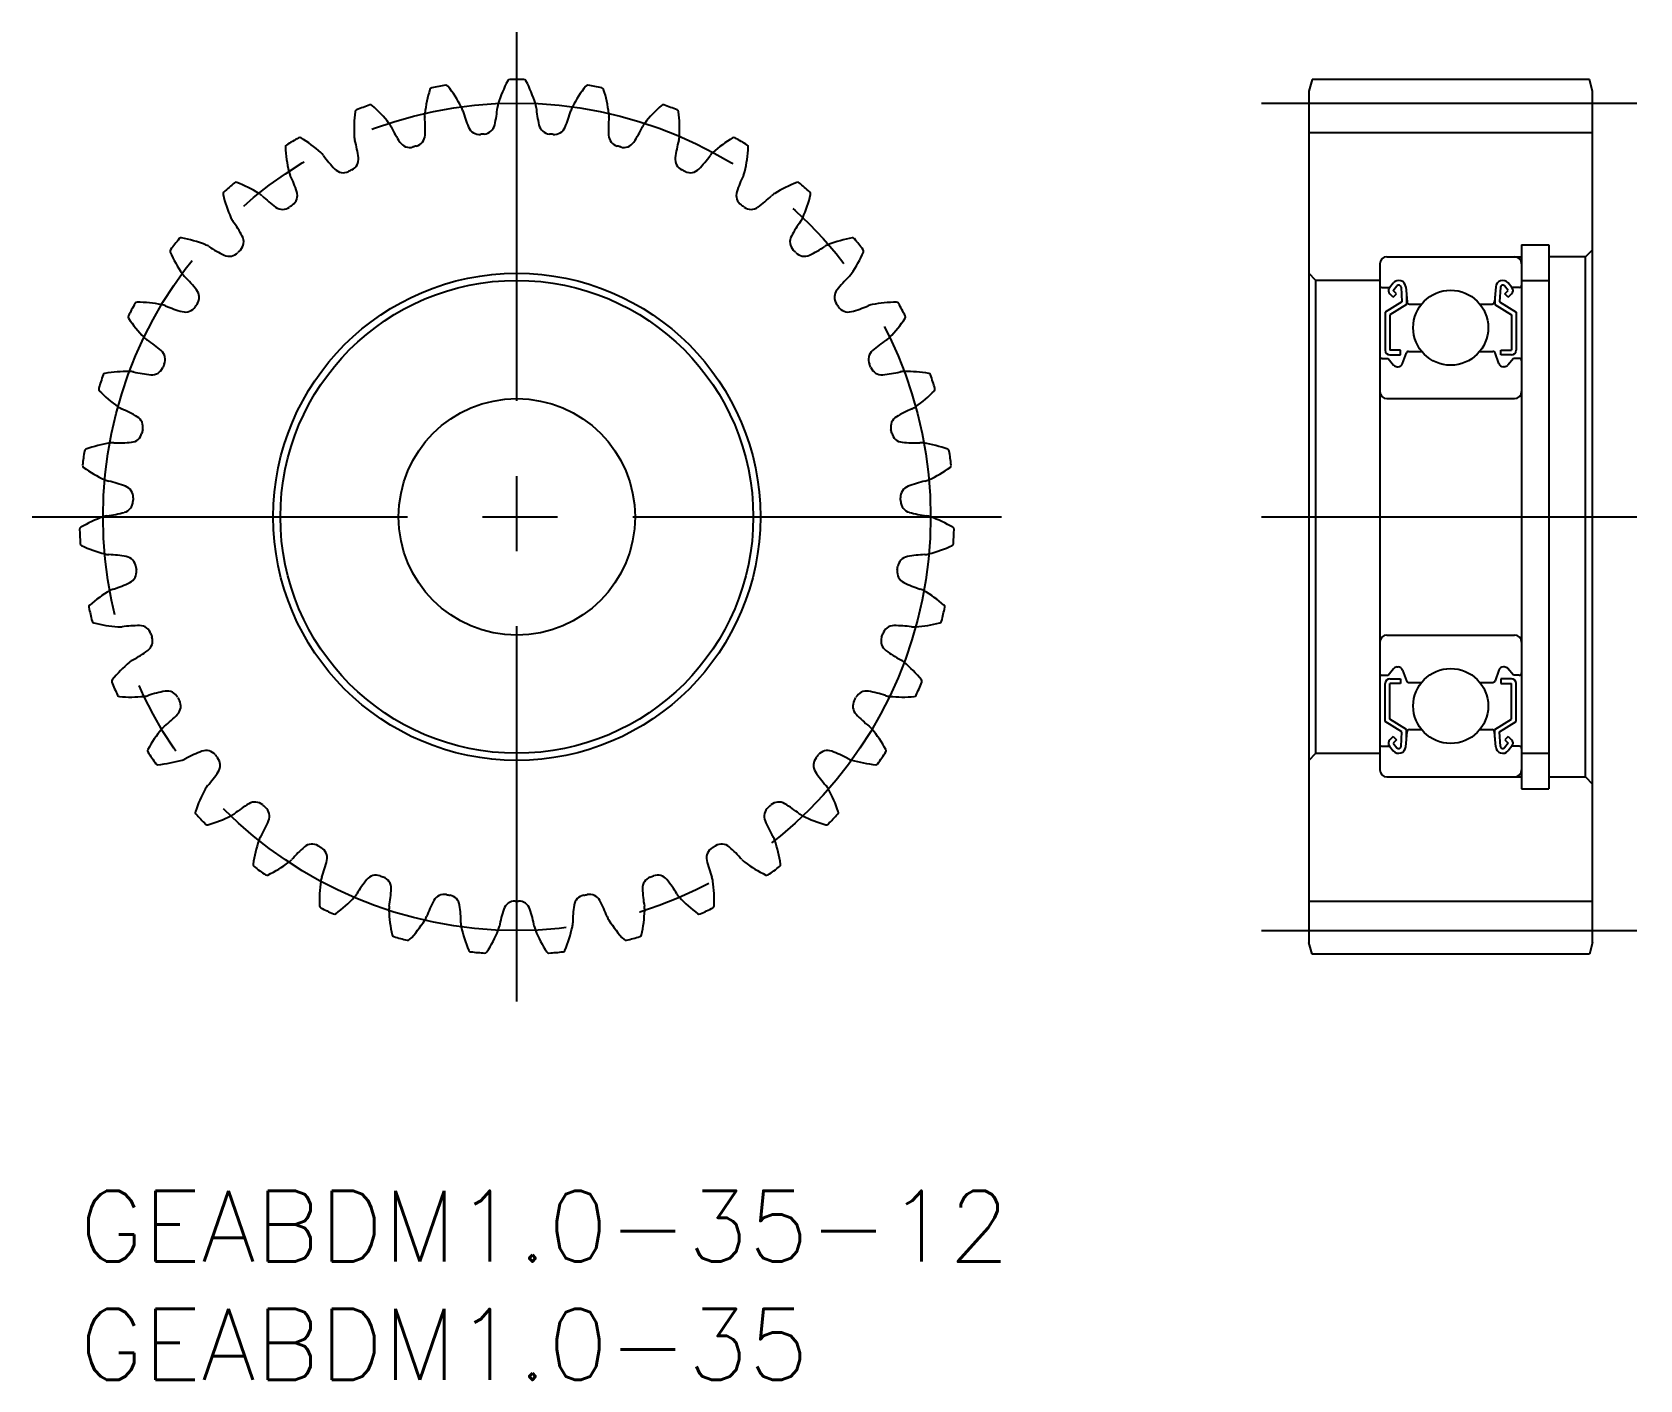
# Model space of a CAD drawing. Extents: x -2 to 66, y -8 to 49.
import ezdxf

# ---------------------------------------------------------------- set-up
doc = ezdxf.new("R2010")
doc.units = 0
doc.header["$LTSCALE"] = 0.5
doc.linetypes.add('CENTER', pattern=[50.8, 31.75, -6.35, 6.35, -6.35])
for name, color, linetype in [('MSM_CENTER', 1, 'CENTER'), ('MSM_CONTINUOUS', 7, 'CONTINUOUS'), ('MSM_PART_NUMBER', 7, 'CONTINUOUS')]:
    doc.layers.add(name, color=color, linetype=linetype)
doc.styles.get("Standard").update_dxf_attribs({"font": 'txt.shx', "height": 1, "bigfont": 'bigfont.shx'})

# ---------------------------------------------------------------- blocks, each defined once
blk = doc.blocks.new('*U3')
at = {"layer": 'MSM_PART_NUMBER'}
blk.add_text('GEABDM1.0-35', height=3, dxfattribs=at).set_placement((0, -8))
blk = doc.blocks.new('*U4')
at = {"layer": 'MSM_PART_NUMBER'}
blk.add_text('GEABDM1.0-35-12', height=3, dxfattribs=at).set_placement((0, -3))

msp = doc.modelspace()

# ---------------------------------------------------------------- linework, layer by layer
at = {"layer": 'MSM_CENTER'}
for p, q in [((18.5, 8), (18.5, 49)), ((50, 46), (66, 46)), ((-2, 28.5), (39, 28.5)), ((50, 28.5), (66, 28.5)), ((50, 11), (66, 11))]:
    msp.add_line(p, q, dxfattribs=at)
msp.add_circle((18.5, 28.5), 17.5, dxfattribs=at)
at = {"layer": 'MSM_CONTINUOUS'}
for p, q in [((52.134, 47), (52, 46.5)), ((63.866, 47), (52.134, 47)), ((64, 46.5), (63.866, 47)), ((52, 46.5), (52, 10.5)), ((64, 10.5), (64, 46.5)), ((52, 44.75), (64, 44.75)), ((55.3, 39.5), (61, 39.5)), ((61, 40), (61, 17)), ((61, 40), (62.15, 40)), ((62.15, 40), (62.15, 17)), ((63.7, 39.5), (62.15, 39.5)), ((64, 39.8), (63.7, 39.5)), ((63.7, 17.5), (63.7, 39.5)), ((52.3, 38.5), (52, 38.8)), ((55, 39.2), (55, 17.8)), ((55, 38.5), (52.3, 38.5)), ((52.3, 18.5), (52.3, 38.5)), ((55.1, 38.2), (55.41, 38.2)), ((55.41, 38.2), (55.572, 38.393)), ((55.563, 38.071), (55.726, 38.265)), ((55.899, 38.21), (55.932, 37.598)), ((56.098, 38.228), (56.153, 37.591)), ((59.902, 38.228), (59.847, 37.591)), ((60.101, 38.21), (60.068, 37.598)), ((60.437, 38.071), (60.274, 38.265)), ((60.59, 38.2), (60.428, 38.393)), ((60.9, 38.2), (60.59, 38.2)), ((61, 38.5), (62.15, 38.5)), ((55.932, 37.598), (55.232, 37.161)), ((55.563, 37.789), (55.422, 37.93)), ((56.132, 37.487), (55.432, 37.05)), ((55.705, 37.93), (55.563, 38.071)), ((55.563, 37.789), (55.705, 37.93)), ((56.132, 37.834), (56.132, 37.487)), ((56.253, 37.5), (56.767, 37.5)), ((59.233, 37.5), (59.747, 37.5)), ((59.868, 37.834), (59.868, 37.487)), ((59.868, 37.487), (60.568, 37.05)), ((60.068, 37.598), (60.768, 37.161)), ((60.295, 37.93), (60.437, 38.071)), ((60.437, 37.789), (60.295, 37.93)), ((60.437, 37.789), (60.578, 37.93)), ((55.232, 37.161), (55.232, 35.55)), ((55.432, 37.05), (55.432, 35.55)), ((60.568, 37.05), (60.568, 35.55)), ((60.768, 37.161), (60.768, 35.55)), ((55.882, 35.55), (55.432, 35.55)), ((55.882, 35.35), (55.882, 35.55)), ((55.961, 34.982), (56.125, 35.434)), ((56.219, 35.5), (56.767, 35.5)), ((59.233, 35.5), (59.781, 35.5)), ((60.039, 34.982), (59.875, 35.434)), ((60.118, 35.55), (60.568, 35.55)), ((60.118, 35.35), (60.118, 35.55)), ((55.1, 35.2), (55.35, 35.2)), ((55.35, 35.2), (55.584, 34.921)), ((55.432, 35.35), (55.882, 35.35)), ((55.737, 34.85), (55.773, 34.85)), ((60.568, 35.35), (60.118, 35.35)), ((60.263, 34.85), (60.227, 34.85)), ((60.65, 35.2), (60.416, 34.921)), ((60.9, 35.2), (60.65, 35.2)), ((55.3, 33.5), (60.7, 33.5)), ((55.3, 23.5), (60.7, 23.5)), ((55.1, 21.8), (55.35, 21.8)), ((55.35, 21.8), (55.584, 22.079)), ((55.737, 22.15), (55.773, 22.15)), ((55.961, 22.018), (56.125, 21.566)), ((60.039, 22.018), (59.875, 21.566)), ((60.263, 22.15), (60.227, 22.15)), ((60.65, 21.8), (60.416, 22.079)), ((60.9, 21.8), (60.65, 21.8)), ((55.232, 19.839), (55.232, 21.45)), ((55.432, 21.65), (55.882, 21.65)), ((55.432, 19.95), (55.432, 21.45)), ((55.882, 21.45), (55.432, 21.45)), ((55.882, 21.65), (55.882, 21.45)), ((56.219, 21.5), (56.767, 21.5)), ((59.233, 21.5), (59.781, 21.5)), ((60.568, 21.65), (60.118, 21.65)), ((60.118, 21.65), (60.118, 21.45)), ((60.118, 21.45), (60.568, 21.45)), ((60.568, 19.95), (60.568, 21.45)), ((60.768, 19.839), (60.768, 21.45)), ((55.932, 19.402), (55.232, 19.839)), ((56.132, 19.513), (55.432, 19.95)), ((55.782, 19.732), (55.782, 19.732)), ((59.868, 19.513), (60.568, 19.95)), ((60.068, 19.402), (60.768, 19.839)), ((55.563, 19.211), (55.422, 19.07)), ((55.563, 19.211), (55.705, 19.07)), ((55.705, 19.07), (55.563, 18.929)), ((55.899, 18.79), (55.932, 19.402)), ((55.957, 19.622), (55.957, 19.622)), ((56.098, 18.772), (56.153, 19.409)), ((56.132, 19.166), (56.132, 19.513)), ((56.253, 19.5), (56.767, 19.5)), ((59.233, 19.5), (59.747, 19.5)), ((59.902, 18.772), (59.847, 19.409)), ((59.868, 19.166), (59.868, 19.513)), ((60.101, 18.79), (60.068, 19.402)), ((60.437, 19.211), (60.295, 19.07)), ((60.295, 19.07), (60.437, 18.929)), ((60.437, 19.211), (60.578, 19.07)), ((52, 18.2), (52.3, 18.5)), ((52.3, 18.5), (55, 18.5)), ((55.1, 18.8), (55.41, 18.8)), ((55.41, 18.8), (55.572, 18.607)), ((55.563, 18.929), (55.726, 18.735)), ((60.437, 18.929), (60.274, 18.735)), ((60.59, 18.8), (60.428, 18.607)), ((60.9, 18.8), (60.59, 18.8)), ((61, 18.5), (62.15, 18.5)), ((55.3, 17.5), (61, 17.5)), ((62.15, 17.5), (63.7, 17.5)), ((63.7, 17.5), (64, 17.2)), ((61, 17), (62.15, 17)), ((52, 12.25), (64, 12.25)), ((52.134, 10), (52, 10.5)), ((64, 10.5), (63.866, 10)), ((63.866, 10), (52.134, 10))]:
    msp.add_line(p, q, dxfattribs=at)
for centre, radius in [((18.5, 28.5), 10.3), ((18.5, 28.5), 10), ((58, 36.5), 1.587), ((18.5, 28.5), 5), ((58, 20.5), 1.587)]:
    msp.add_circle(centre, radius, dxfattribs=at)
for centre, radius, start, end in [((23.28, 44.235), 5.833, 152.33041, 162.57143), ((18.203, 46.898), 0.1, 90.92573, 152.33041), ((18.5, 28.5), 18.5, 89.07428, 90.92572), ((18.797, 46.898), 0.1, 27.66957, 89.07428), ((13.72, 44.235), 5.833, 17.42857, 27.66959), ((20.394, 44.836), 5.833, 162.61612, 172.85714), ((14.922, 46.549), 0.1, 101.21141, 162.61604), ((18.5, 28.5), 18.5, 99.35999, 101.21144), ((15.507, 46.655), 0.1, 37.95528, 99.35999), ((10.987, 43.129), 5.833, 27.71429, 37.95531), ((26.013, 43.129), 5.833, 142.04469, 152.28571), ((21.493, 46.655), 0.1, 80.64001, 142.04469), ((18.5, 28.5), 18.5, 78.78856, 80.64001), ((22.078, 46.549), 0.1, 17.38386, 78.78856), ((16.606, 44.836), 5.833, 7.14286, 17.38388), ((17.447, 44.912), 5.833, 172.90183, 183.14286), ((11.757, 45.62), 0.1, 111.49713, 172.90175), ((18.5, 28.5), 18.5, 109.64571, 111.49715), ((12.314, 45.829), 0.1, 48.24099, 109.64571), ((8.495, 41.552), 5.833, 38, 48.24102), ((15.422, 45.459), 0.823, 172.85706, 185.1697), ((15.422, 45.459), 0.823, 15.40173, 27.71436), ((21.407, 47.108), 5.385, 195.40166, 203.30076), ((12.317, 46.289), 5.385, 346.98496, 354.88406), ((18.5, 45.736), 0.823, 162.57135, 174.88399), ((18.5, 45.736), 0.823, 5.11601, 17.42865), ((24.683, 46.289), 5.385, 185.11594, 193.01504), ((15.593, 47.108), 5.385, 336.69925, 344.59834), ((21.578, 45.459), 0.823, 152.28564, 164.59827), ((21.578, 45.459), 0.823, 354.8303, 7.14293), ((28.505, 41.552), 5.833, 131.75898, 142), ((24.686, 45.829), 0.1, 70.35429, 131.75893), ((18.5, 28.5), 18.5, 68.50285, 70.35429), ((25.243, 45.62), 0.1, 7.09814, 68.50285), ((19.553, 44.912), 5.833, 356.85714, 7.09816), ((12.444, 44.637), 0.823, 25.68744, 38.00007), ((18.038, 47.328), 5.385, 205.68737, 213.58647), ((9.24, 44.9), 5.385, 357.27067, 5.16977), ((16.921, 45.175), 0.5, 203.30076, 275.40998), ((17.076, 45.189), 0.5, 274.87574, 346.98496), ((19.924, 45.189), 0.5, 193.01504, 265.12425), ((20.079, 45.175), 0.5, 264.59002, 336.69924), ((27.76, 44.9), 5.385, 174.83023, 182.72933), ((18.962, 47.328), 5.385, 326.41353, 334.31263), ((24.556, 44.637), 0.823, 141.99993, 154.31256), ((8.809, 44.141), 0.1, 121.78284, 183.1875), ((18.5, 28.5), 18.5, 119.93142, 121.78286), ((9.319, 44.446), 0.1, 58.52671, 119.93142), ((6.326, 39.556), 5.833, 48.28571, 58.52673), ((12.444, 44.637), 0.823, 183.14278, 195.45541), ((6.461, 42.983), 5.385, 7.55639, 15.45549), ((13.969, 44.625), 0.5, 213.58648, 285.69569), ((14.119, 44.667), 0.5, 285.16145, 357.27066), ((18.5, 28.5), 16.25, 94.87574, 95.40998), ((18.5, 28.5), 16.25, 84.59002, 85.12426), ((22.881, 44.667), 0.5, 182.72933, 254.83854), ((23.031, 44.625), 0.5, 254.30431, 326.41353), ((30.539, 42.983), 5.385, 164.54451, 172.44361), ((24.556, 44.637), 0.823, 344.54459, 356.85722), ((30.674, 39.556), 5.833, 121.47327, 131.71429), ((27.681, 44.446), 0.1, 60.06858, 121.47331), ((18.5, 28.5), 18.5, 58.21714, 60.06858), ((28.191, 44.141), 0.1, 356.81243, 58.21714), ((14.533, 44.46), 5.833, 183.18755, 193.42857), ((9.66, 43.296), 0.823, 35.97316, 48.28579), ((14.683, 46.942), 5.385, 215.97309, 223.87218), ((11.303, 43.625), 0.5, 295.44716, 7.55638), ((18.5, 28.5), 16.25, 105.16145, 105.69569), ((18.5, 28.5), 16.25, 74.30431, 74.83855), ((25.697, 43.625), 0.5, 172.44362, 244.55283), ((22.317, 46.942), 5.385, 316.12782, 324.02691), ((27.34, 43.296), 0.823, 131.71421, 144.02684), ((22.467, 44.46), 5.833, 346.57143, 356.81245), ((9.66, 43.296), 0.823, 193.42849, 205.74113), ((4.068, 40.6), 5.385, 17.8421, 25.7412), ((11.162, 43.557), 0.5, 223.8722, 295.9814), ((18.5, 28.5), 16.25, 115.44716, 115.98141), ((18.5, 28.5), 16.25, 64.01859, 64.55284), ((25.838, 43.557), 0.5, 244.01859, 316.12781), ((32.932, 40.6), 5.385, 154.2588, 162.1579), ((27.34, 43.296), 0.823, 334.25887, 346.5715), ((6.172, 42.159), 0.1, 132.06856, 193.47322), ((18.5, 28.5), 18.5, 130.21714, 132.06858), ((6.619, 42.55), 0.1, 68.81242, 130.21714), ((4.547, 37.205), 5.833, 58.57143, 68.81245), ((7.16, 41.48), 0.823, 46.25887, 58.5715), ((8.718, 42.097), 0.5, 305.73288, 17.84209), ((28.282, 42.097), 0.5, 162.15791, 234.26711), ((29.84, 41.48), 0.823, 121.4285, 133.74113), ((32.453, 37.205), 5.833, 111.18755, 121.42857), ((30.381, 42.55), 0.1, 49.78286, 111.1875), ((18.5, 28.5), 18.5, 47.93142, 49.78286), ((30.828, 42.159), 0.1, 346.52672, 47.93142), ((11.747, 43.495), 5.833, 193.47326, 203.71429), ((11.452, 45.965), 5.385, 226.2588, 234.1579), ((8.592, 42.005), 0.5, 234.15788, 306.26711), ((18.5, 28.5), 16.25, 125.73288, 126.26712), ((18.5, 28.5), 16.25, 53.73288, 54.26712), ((28.408, 42.005), 0.5, 233.73288, 305.8421), ((25.548, 45.965), 5.385, 305.8421, 313.7412), ((25.253, 43.495), 5.833, 336.28571, 346.52673), ((7.16, 41.48), 0.823, 203.7142, 216.02684), ((2.14, 37.829), 5.385, 28.12782, 36.02691), ((34.86, 37.829), 5.385, 143.97309, 151.87218), ((29.84, 41.48), 0.823, 323.97316, 336.28579), ((18.5, 28.5), 18.5, 140.50285, 142.35429), ((4.302, 40.203), 0.1, 79.09814, 140.50285), ((3.217, 34.573), 5.833, 68.85714, 79.09816), ((6.447, 40.132), 0.5, 316.01859, 28.12781), ((30.553, 40.132), 0.5, 151.87218, 223.98142), ((33.783, 34.573), 5.833, 100.90184, 111.14286), ((32.698, 40.203), 0.1, 39.49715, 100.90179), ((18.5, 28.5), 18.5, 37.64571, 39.49715), ((3.931, 39.738), 0.1, 142.35427, 203.75893), ((9.178, 42.048), 5.833, 203.75898, 214), ((5.024, 39.246), 0.823, 56.54459, 68.85722), ((8.447, 44.425), 5.385, 236.54451, 244.44361), ((6.339, 40.019), 0.5, 244.44362, 316.55283), ((18.5, 28.5), 16.25, 136.01859, 136.55284), ((18.5, 28.5), 16.25, 43.44716, 43.98141), ((30.661, 40.019), 0.5, 223.44716, 295.55639), ((28.553, 44.425), 5.385, 295.55639, 303.45549), ((31.976, 39.246), 0.823, 111.14278, 123.45541), ((27.822, 42.048), 5.833, 326, 336.24102), ((33.069, 39.738), 0.1, 336.241, 37.64571), ((55.3, 39.2), 0.3, 90, 180), ((60.7, 39.2), 0.3, 0, 90), ((5.024, 39.246), 0.823, 213.99992, 226.31256), ((31.976, 39.246), 0.823, 313.68744, 326.00007), ((0.737, 34.758), 5.385, 38.41353, 46.31263), ((4.564, 37.793), 0.5, 326.30431, 38.41352), ((32.436, 37.793), 0.5, 141.58648, 213.6957), ((36.263, 34.758), 5.385, 133.68737, 141.58647), ((55.1, 38.3), 0.1, 180.00005, 270.00003), ((55.563, 38.071), 0.2, 139.86482, 225.00006), ((55.801, 38.202), 0.298, 5.00049, 140.17136), ((55.801, 38.202), 0.0983, 4.66455, 139.97394), ((60.199, 38.202), 0.298, 39.82861, 174.99974), ((60.199, 38.202), 0.0983, 40.02637, 175.33574), ((60.437, 38.071), 0.2, 314.99673, 40.13525), ((60.9, 38.3), 0.1, 269.99948, 359.99126), ((18.5, 28.5), 18.5, 150.78856, 152.64001), ((2.44, 37.48), 0.1, 89.38386, 150.78856), ((2.378, 31.747), 5.833, 79.14286, 89.38388), ((3.322, 36.668), 0.823, 66.8303, 79.14293), ((5.765, 42.374), 5.385, 246.83023, 254.72933), ((18.5, 28.5), 16.25, 146.30431, 146.83855), ((18.5, 28.5), 16.25, 33.16145, 33.69569), ((31.235, 42.374), 5.385, 285.27067, 293.16977), ((33.678, 36.668), 0.823, 100.85707, 113.1697), ((34.622, 31.747), 5.833, 90.61612, 100.85714), ((34.56, 37.48), 0.1, 29.21144, 90.61607), ((18.5, 28.5), 18.5, 27.35999, 29.21144), ((56.253, 37.6), 0.1, 185.14438, 270.00003), ((59.747, 37.6), 0.1, 269.99948, 354.85568), ((2.158, 36.956), 0.1, 152.63999, 214.04465), ((6.909, 40.166), 5.833, 214.04469, 224.28571), ((4.478, 37.662), 0.5, 254.72934, 326.83855), ((32.522, 37.662), 0.5, 213.16145, 285.27067), ((30.091, 40.166), 5.833, 315.71429, 325.95531), ((34.842, 36.956), 0.1, 325.95529, 27.35999), ((3.322, 36.668), 0.823, 224.28563, 236.59827), ((33.678, 36.668), 0.823, 303.40173, 315.71436), ((-0.095, 31.485), 5.385, 48.69924, 56.59834), ((3.129, 35.155), 0.5, 336.59002, 48.69924), ((33.871, 35.155), 0.5, 131.30076, 203.40999), ((37.095, 31.485), 5.385, 123.40166, 131.30076), ((55.432, 35.55), 0.2, 180.00005, 270.00003), ((56.219, 35.4), 0.1, 89.99951, 160.11572), ((59.781, 35.4), 0.1, 19.88452, 90.00024), ((60.568, 35.55), 0.2, 269.99976, 359.99563), ((3.067, 35.011), 0.5, 265.01505, 337.12426), ((18.5, 28.5), 16.25, 156.59002, 157.12426), ((18.5, 28.5), 16.25, 22.87574, 23.40998), ((33.933, 35.011), 0.5, 202.87574, 274.98496), ((55.1, 35.1), 0.1, 89.99951, 180.00005), ((55.737, 35.05), 0.2, 220.13838, 270.00003), ((55.773, 35.05), 0.2, 270.00003, 340.11166), ((60.227, 35.05), 0.2, 199.88831, 269.99976), ((60.263, 35.05), 0.2, 269.99976, 319.86147), ((60.9, 35.1), 0.1, 359.99126, 90.00024), ((18.5, 28.5), 18.5, 161.07428, 162.92572), ((1.095, 34.468), 0.1, 99.66957, 161.07428), ((2.058, 28.816), 5.833, 89.42857, 99.66959), ((2.108, 33.826), 0.823, 77.11601, 89.42865), ((3.492, 39.877), 5.385, 257.11594, 265.01504), ((33.508, 39.877), 5.385, 274.98496, 282.88406), ((34.892, 33.826), 0.823, 90.57135, 102.88399), ((34.942, 28.816), 5.833, 80.33041, 90.57143), ((35.905, 34.468), 0.1, 18.92572, 80.33036), ((18.5, 28.5), 18.5, 17.07428, 18.92572), ((0.911, 33.902), 0.1, 162.9257, 224.33036), ((5.012, 37.909), 5.833, 224.33041, 234.57143), ((31.988, 37.909), 5.833, 305.42857, 315.66959), ((36.089, 33.902), 0.1, 315.66957, 17.07428), ((55.3, 33.8), 0.3, 180, 270), ((60.7, 33.8), 0.3, 270, 0), ((2.108, 33.826), 0.823, 234.57135, 246.88399), ((-0.329, 28.117), 5.385, 58.98496, 66.88406), ((2.188, 32.303), 0.5, 346.87574, 58.98495), ((34.812, 32.303), 0.5, 121.01504, 193.12427), ((37.329, 28.117), 5.385, 113.11594, 121.01504), ((34.892, 33.826), 0.823, 293.11601, 305.42865), ((2.153, 32.151), 0.5, 275.30077, 347.40998), ((18.5, 28.5), 16.25, 166.87574, 167.40998), ((18.5, 28.5), 16.25, 12.59002, 13.12426), ((34.847, 32.151), 0.5, 192.59002, 264.69924), ((0.309, 31.264), 0.1, 109.95528, 171.35999), ((2.266, 25.875), 5.833, 99.71429, 109.95531), ((1.42, 30.814), 0.823, 87.40173, 99.71436), ((1.701, 37.015), 5.385, 267.40166, 275.30076), ((35.299, 37.015), 5.385, 264.69925, 272.59834), ((35.58, 30.814), 0.823, 80.28564, 92.59827), ((34.734, 25.875), 5.833, 70.04469, 80.28571), ((36.691, 31.264), 0.1, 8.64001, 70.04465), ((0.229, 30.675), 0.1, 173.21142, 234.61612), ((18.5, 28.5), 18.5, 171.35999, 173.21144), ((18.5, 28.5), 18.5, 6.78856, 8.64001), ((36.771, 30.675), 0.1, 305.38386, 6.78856), ((3.549, 35.349), 5.833, 234.61612, 244.85714), ((1.42, 30.814), 0.823, 244.85706, 257.1697), ((0.042, 24.761), 5.385, 69.27067, 77.16977), ((36.958, 24.761), 5.385, 102.83023, 110.72933), ((35.58, 30.814), 0.823, 282.8303, 295.14293), ((33.451, 35.349), 5.833, 295.14286, 305.38388), ((1.771, 29.329), 0.5, 357.16145, 69.27067), ((18.5, 28.5), 16.25, 177.16145, 177.69569), ((35.229, 29.329), 0.5, 110.72933, 182.83856), ((18.5, 28.5), 16.25, 2.30431, 2.83855), ((0.451, 33.878), 5.385, 277.68737, 285.58647), ((1.764, 29.173), 0.5, 285.58648, 357.69569), ((35.236, 29.173), 0.5, 182.30431, 254.41353), ((36.549, 33.878), 5.385, 254.41353, 262.31263), ((0.108, 27.972), 0.1, 120.241, 181.64571), ((18.5, 28.5), 18.5, 181.64571, 183.49715), ((2.995, 23.018), 5.833, 110, 120.24102), ((1.281, 27.727), 0.823, 97.68744, 110.00007), ((35.719, 27.727), 0.823, 69.99992, 82.31256), ((34.005, 23.018), 5.833, 59.75898, 70), ((36.892, 27.972), 0.1, 358.35429, 59.75893), ((18.5, 28.5), 18.5, 356.50285, 358.35429), ((0.134, 27.378), 0.1, 183.49713, 244.90184), ((2.566, 32.57), 5.833, 244.90184, 255.14286), ((34.434, 32.57), 5.833, 284.85714, 295.09816), ((36.866, 27.378), 0.1, 295.09815, 356.50285), ((1.281, 27.727), 0.823, 255.14278, 267.45541), ((1.006, 21.525), 5.385, 79.55639, 87.45549), ((1.891, 26.329), 0.5, 7.44716, 79.55638), ((35.109, 26.329), 0.5, 100.44362, 172.55284), ((35.994, 21.525), 5.385, 92.54451, 100.44361), ((35.719, 27.727), 0.823, 272.54459, 284.85722), ((1.912, 26.174), 0.5, 295.8722, 7.98141), ((18.5, 28.5), 16.25, 187.44716, 187.98141), ((35.088, 26.174), 0.5, 172.01859, 244.12781), ((18.5, 28.5), 16.25, 352.01859, 352.55283), ((4.223, 20.338), 5.833, 120.28571, 130.52673), ((1.696, 24.665), 0.823, 107.97316, 120.28579), ((-0.219, 30.569), 5.385, 287.97309, 295.87218), ((37.219, 30.569), 5.385, 244.12782, 252.02691), ((35.304, 24.665), 0.823, 59.71421, 72.02684), ((32.777, 20.338), 5.833, 49.47326, 59.71429), ((0.498, 24.696), 0.1, 130.52671, 191.93142), ((18.5, 28.5), 18.5, 191.93142, 193.78286), ((18.5, 28.5), 18.5, 346.21714, 348.06858), ((36.502, 24.696), 0.1, 348.06858, 49.47318), ((0.63, 24.116), 0.1, 193.78284, 255.1875), ((2.096, 29.659), 5.833, 255.18755, 265.42857), ((1.696, 24.665), 0.823, 265.42849, 277.74113), ((2.532, 18.514), 5.385, 89.8421, 97.7412), ((2.546, 23.398), 0.5, 17.73288, 89.8421), ((34.454, 23.398), 0.5, 90.15791, 162.26713), ((34.468, 18.514), 5.385, 82.2588, 90.1579), ((35.304, 24.665), 0.823, 262.25887, 274.5715), ((34.904, 29.659), 5.833, 274.57143, 284.81245), ((36.37, 24.116), 0.1, 284.81243, 346.21714), ((2.594, 23.25), 0.5, 306.15791, 18.26712), ((18.5, 28.5), 16.25, 197.73288, 198.26712), ((34.406, 23.25), 0.5, 161.73288, 233.8421), ((18.5, 28.5), 16.25, 341.73288, 342.26712), ((55.3, 23.2), 0.3, 90, 180), ((60.7, 23.2), 0.3, 0, 90), ((2.651, 21.726), 0.823, 118.25887, 130.5715), ((-0.288, 27.194), 5.385, 298.2588, 306.1579), ((37.288, 27.194), 5.385, 233.8421, 241.7412), ((34.349, 21.726), 0.823, 49.4285, 61.74113), ((5.91, 17.92), 5.833, 130.57143, 140.81245), ((31.09, 17.92), 5.833, 39.18755, 49.42857), ((55.1, 21.9), 0.1, 179.99995, 270.00049), ((55.737, 21.95), 0.2, 89.99997, 139.86162), ((55.773, 21.95), 0.2, 19.88834, 89.99997), ((60.227, 21.95), 0.2, 90.00024, 160.11169), ((60.263, 21.95), 0.2, 40.13853, 90.00024), ((60.9, 21.9), 0.1, 269.99976, 0.00874), ((1.466, 21.543), 0.1, 140.81243, 202.21714), ((18.5, 28.5), 18.5, 202.21714, 204.06858), ((4.572, 15.823), 5.385, 100.12782, 108.02691), ((3.713, 20.632), 0.5, 28.01859, 100.12781), ((33.287, 20.632), 0.5, 79.87218, 151.98142), ((32.428, 15.823), 5.385, 71.97309, 79.87218), ((18.5, 28.5), 18.5, 335.93142, 337.78286), ((35.534, 21.543), 0.1, 337.78286, 39.1875), ((55.432, 21.45), 0.2, 89.99997, 179.99995), ((56.219, 21.6), 0.1, 199.88428, 270.00049), ((59.781, 21.6), 0.1, 269.99976, 340.11548), ((60.568, 21.45), 0.2, 0.00437, 90.00024), ((1.7, 20.996), 0.1, 204.06856, 265.47322), ((2.152, 26.711), 5.833, 265.47326, 275.71429), ((2.651, 21.726), 0.823, 275.71421, 288.02684), ((3.787, 20.494), 0.5, 316.44363, 28.55284), ((18.5, 28.5), 16.25, 208.01859, 208.55284), ((33.213, 20.494), 0.5, 151.44716, 223.55638), ((18.5, 28.5), 16.25, 331.44716, 331.98141), ((34.349, 21.726), 0.823, 251.97316, 264.28579), ((34.848, 26.711), 5.833, 264.28571, 274.52673), ((35.3, 20.996), 0.1, 274.52672, 335.93142), ((0.247, 23.86), 5.385, 308.54451, 316.44361), ((36.753, 23.86), 5.385, 223.55639, 231.45549), ((8.001, 15.842), 5.833, 140.85714, 151.09816), ((4.115, 19.005), 0.823, 128.54459, 140.85722), ((32.885, 19.005), 0.823, 39.14278, 51.45541), ((28.999, 15.842), 5.833, 28.90184, 39.14286), ((55.563, 18.929), 0.2, 134.99994, 220.13518), ((56.253, 19.4), 0.1, 89.99997, 174.85562), ((59.747, 19.4), 0.1, 5.14432, 90.00052), ((60.437, 18.929), 0.2, 319.86475, 45.00327), ((2.982, 18.613), 0.1, 151.09814, 212.50285), ((18.5, 28.5), 18.5, 212.50285, 214.35429), ((7.059, 13.54), 5.385, 110.41353, 118.31263), ((5.356, 18.118), 0.5, 38.30431, 110.41352), ((18.5, 28.5), 16.25, 218.30431, 218.83855), ((18.5, 28.5), 16.25, 321.16145, 321.69569), ((31.644, 18.118), 0.5, 69.58647, 141.6957), ((29.941, 13.54), 5.385, 61.68737, 69.58647), ((18.5, 28.5), 18.5, 325.64571, 327.49715), ((34.018, 18.613), 0.1, 327.49715, 28.90179), ((55.1, 18.7), 0.1, 89.99997, 179.99995), ((55.801, 18.798), 0.298, 219.82864, 354.99951), ((55.801, 18.798), 0.0983, 220.02606, 355.33545), ((60.199, 18.798), 0.298, 185.00026, 320.17139), ((60.199, 18.798), 0.0983, 184.66426, 319.97363), ((60.9, 18.7), 0.1, 0.00874, 90.00052), ((3.31, 18.117), 0.1, 214.35427, 275.75898), ((2.734, 23.821), 5.833, 275.75898, 286), ((4.115, 19.005), 0.823, 285.99992, 298.31256), ((1.369, 20.675), 5.385, 318.83023, 326.72933), ((5.453, 17.996), 0.5, 326.72933, 38.83855), ((31.547, 17.996), 0.5, 141.16145, 213.27067), ((35.631, 20.675), 5.385, 213.27067, 221.16977), ((32.885, 19.005), 0.823, 241.68744, 254.00007), ((34.266, 23.821), 5.833, 254, 264.24102), ((33.69, 18.117), 0.1, 264.241, 325.64571), ((55.3, 17.8), 0.3, 180, 270), ((60.7, 17.8), 0.3, 270, 0), ((6.042, 16.589), 0.823, 138.8303, 151.14293), ((30.958, 16.589), 0.823, 28.85707, 41.1697), ((10.43, 14.171), 5.833, 151.14286, 161.38388), ((9.915, 11.737), 5.385, 120.69924, 128.59834), ((7.421, 15.938), 0.5, 48.59002, 120.69924), ((29.579, 15.938), 0.5, 59.30077, 131.40997), ((27.085, 11.737), 5.385, 51.40166, 59.30076), ((26.57, 14.171), 5.833, 18.61612, 28.85714), ((4.997, 16.001), 0.1, 161.38386, 222.78856), ((18.5, 28.5), 18.5, 222.78856, 224.64001), ((3.823, 21.081), 5.833, 286.04469, 296.28571), ((6.042, 16.589), 0.823, 296.28563, 308.59827), ((18.5, 28.5), 16.25, 228.59002, 229.12426), ((7.538, 15.835), 0.5, 337.01505, 49.12426), ((29.462, 15.835), 0.5, 130.87574, 202.98495), ((18.5, 28.5), 16.25, 310.87574, 311.40998), ((30.958, 16.589), 0.823, 231.40173, 243.71436), ((33.177, 21.081), 5.833, 243.71429, 253.95531), ((18.5, 28.5), 18.5, 315.35999, 317.21144), ((32.003, 16.001), 0.1, 317.21144, 18.61607), ((5.408, 15.571), 0.1, 224.64, 286.04465), ((8.369, 14.556), 0.823, 149.11601, 161.42865), ((3.042, 17.742), 5.385, 329.11594, 337.01504), ((33.958, 17.742), 5.385, 202.98496, 210.88406), ((28.631, 14.556), 0.823, 18.57135, 30.88399), ((31.592, 15.571), 0.1, 253.95529, 315.35999), ((13.119, 12.96), 5.833, 161.42857, 171.66959), ((13.046, 10.474), 5.385, 130.98496, 138.88406), ((9.842, 14.161), 0.5, 58.87574, 130.98495), ((18.5, 28.5), 16.25, 238.87574, 239.40998), ((9.976, 14.081), 0.5, 347.30076, 59.40998), ((27.024, 14.081), 0.5, 120.59002, 192.69924), ((18.5, 28.5), 16.25, 300.59002, 301.12426), ((27.158, 14.161), 0.5, 49.01504, 121.12426), ((23.954, 10.474), 5.385, 41.11594, 49.01504), ((23.881, 12.96), 5.833, 8.33041, 18.57143), ((7.446, 13.791), 0.1, 171.66957, 233.07428), ((18.5, 28.5), 18.5, 233.07428, 234.92572), ((5.384, 18.58), 5.833, 296.33041, 306.57143), ((8.369, 14.556), 0.823, 306.57135, 318.88399), ((5.211, 15.155), 5.385, 339.40166, 347.30076), ((31.789, 15.155), 5.385, 192.69925, 200.59834), ((28.631, 14.556), 0.823, 221.11601, 233.42865), ((31.616, 18.58), 5.833, 233.42857, 243.66959), ((18.5, 28.5), 18.5, 305.07428, 306.92572), ((29.554, 13.791), 0.1, 306.92572, 8.33036), ((7.927, 13.441), 0.1, 234.92571, 296.33032), ((15.98, 12.249), 5.833, 171.71429, 181.95531), ((11.022, 12.971), 0.823, 159.40173, 171.71436), ((16.352, 9.79), 5.385, 141.27067, 149.16977), ((12.541, 12.846), 0.5, 69.16145, 141.27067), ((18.5, 28.5), 16.25, 249.16145, 249.69569), ((12.688, 12.791), 0.5, 357.58648, 69.6957), ((24.312, 12.791), 0.5, 110.30431, 182.41352), ((18.5, 28.5), 16.25, 290.30431, 290.83855), ((24.459, 12.846), 0.5, 38.72933, 110.83856), ((20.648, 9.79), 5.385, 30.83023, 38.72933), ((25.978, 12.971), 0.823, 8.28564, 20.59827), ((21.02, 12.249), 5.833, 358.04469, 8.28571), ((29.073, 13.441), 0.1, 243.66957, 305.07428), ((7.366, 16.397), 5.833, 306.61612, 316.85714), ((11.022, 12.971), 0.823, 316.85707, 329.1697), ((7.807, 12.996), 5.385, 349.68737, 357.58647), ((19.727, 9.707), 5.385, 151.55639, 159.45549), ((15.432, 12.033), 0.5, 79.44716, 151.55638), ((18.5, 28.5), 16.25, 259.44716, 259.98141), ((15.586, 12.005), 0.5, 7.87219, 79.98141), ((18.422, 11.75), 0.5, 89.73288, 161.8421), ((18.5, 28.5), 16.25, 269.73288, 270.26712), ((18.578, 11.75), 0.5, 18.15791, 90.26713), ((21.414, 12.005), 0.5, 100.01859, 172.12781), ((18.5, 28.5), 16.25, 280.01859, 280.55283), ((21.568, 12.033), 0.5, 28.44363, 100.55284), ((17.273, 9.707), 5.385, 20.54451, 28.44361), ((29.193, 12.996), 5.385, 182.41353, 190.31263), ((25.978, 12.971), 0.823, 210.8303, 223.14293), ((29.634, 16.397), 5.833, 223.14286, 233.38388), ((10.25, 12.053), 0.1, 181.95529, 243.35999), ((18.5, 28.5), 18.5, 243.35999, 245.21144), ((10.785, 11.795), 0.1, 245.21143, 306.61612), ((13.915, 11.885), 0.823, 169.68744, 182.00007), ((18.922, 12.06), 5.833, 182, 192.24102), ((13.915, 11.885), 0.823, 327.14278, 339.45541), ((10.747, 11.336), 5.385, 359.97309, 7.87218), ((23.063, 10.228), 5.385, 161.8421, 169.7412), ((13.937, 10.228), 5.385, 10.2588, 18.1579), ((26.253, 11.336), 5.385, 172.12782, 180.02691), ((23.085, 11.885), 0.823, 200.54459, 212.85722), ((18.078, 12.06), 5.833, 347.75898, 358), ((23.085, 11.885), 0.823, 357.99992, 10.31256), ((26.215, 11.795), 0.1, 233.38386, 294.78856), ((18.5, 28.5), 18.5, 294.78856, 296.64001), ((26.75, 12.053), 0.1, 296.64001, 358.04465), ((9.706, 14.604), 5.833, 316.90183, 327.14286), ((16.955, 11.333), 0.823, 179.97316, 192.28579), ((21.851, 12.4), 5.833, 192.28571, 202.52673), ((12.328, 13.257), 5.833, 327.18755, 337.42857), ((16.955, 11.333), 0.823, 337.42849, 349.74113), ((20.045, 11.333), 0.823, 190.25887, 202.5715), ((24.672, 13.257), 5.833, 202.57143, 212.81245), ((15.149, 12.4), 5.833, 337.47326, 347.71429), ((20.045, 11.333), 0.823, 347.71421, 0.02684), ((27.294, 14.604), 5.833, 212.85714, 223.09816), ((13.319, 10.844), 0.1, 192.241, 253.64571), ((18.5, 28.5), 18.5, 253.64571, 255.49715), ((13.892, 10.686), 0.1, 255.49714, 316.90175), ((23.108, 10.686), 0.1, 223.09815, 284.50285), ((18.5, 28.5), 18.5, 284.50285, 286.35429), ((23.681, 10.844), 0.1, 286.35429, 347.75898), ((16.555, 10.203), 0.1, 202.52672, 263.93142), ((18.5, 28.5), 18.5, 263.93142, 265.78286), ((17.147, 10.15), 0.1, 265.78285, 327.18747), ((19.853, 10.15), 0.1, 212.81243, 274.21714), ((18.5, 28.5), 18.5, 274.21714, 276.06858), ((20.445, 10.203), 0.1, 276.06858, 337.47322)]:
    msp.add_arc(centre, radius, start, end, dxfattribs=at)

# ---------------------------------------------------------------- block references
for name in ['*U4', '*U3']:
    msp.add_blockref(name, (0, 0), dxfattribs=at)

doc.saveas('drawing.dxf')
